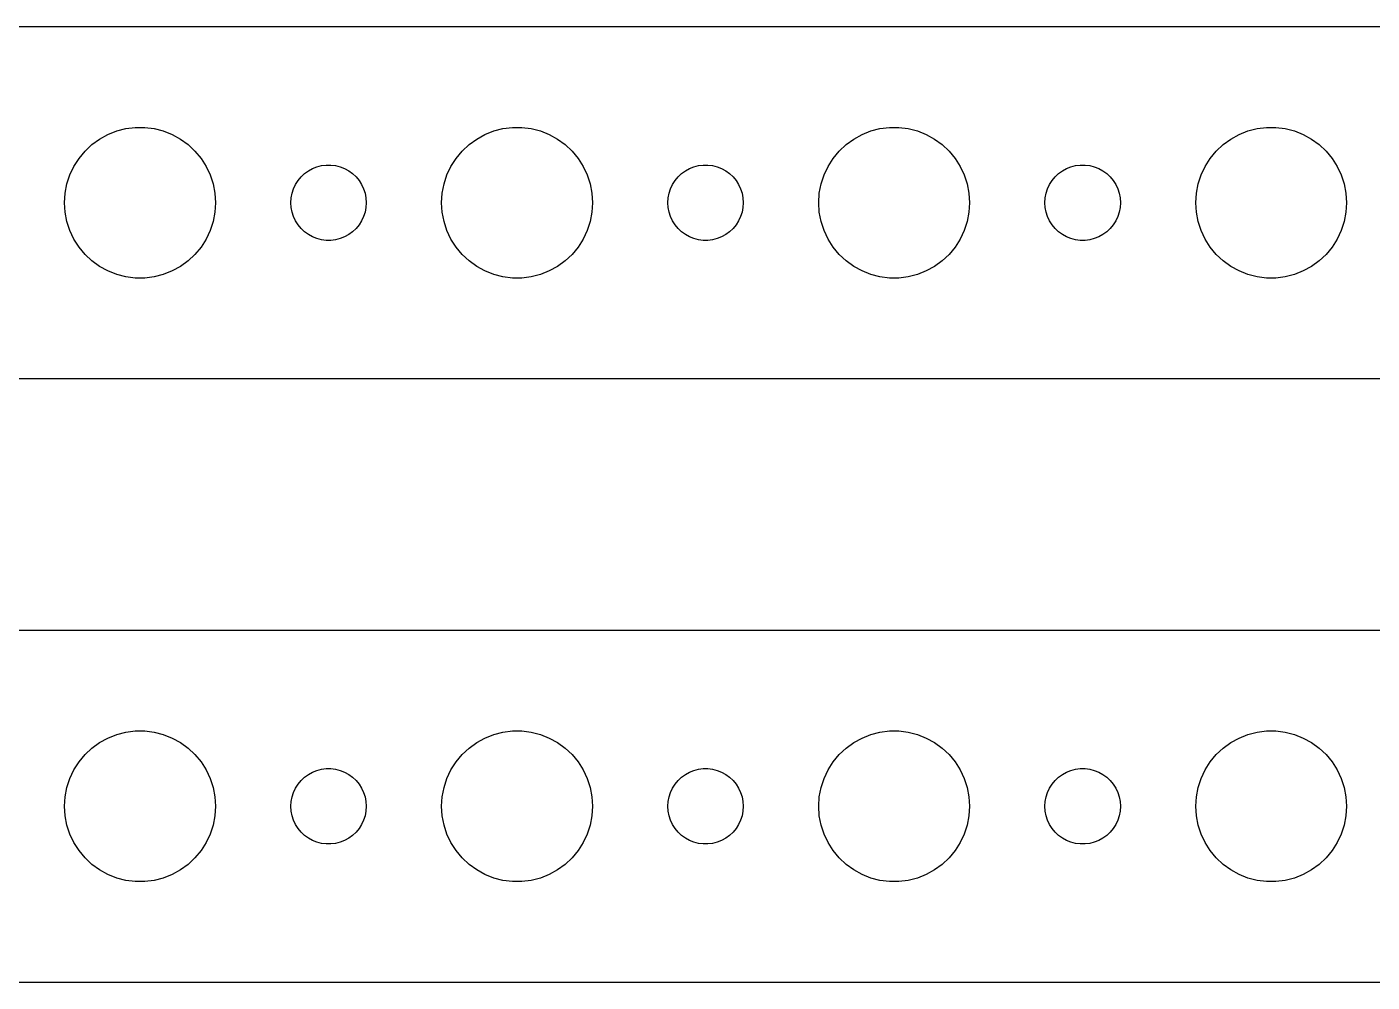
# Model space of a CAD drawing. Header units: metres. Extents: x -194 to 194, y 41 to 79.
# Drawn here: x 93 to 146.5, y 41 to 79 of the extents above; entities that cross this region are included whole.
import ezdxf

# ---------------------------------------------------------------- set-up
doc = ezdxf.new("R2010")
doc.units = ezdxf.units.M

msp = doc.modelspace()

# ---------------------------------------------------------------- linework, layer by layer
for p, q in [((189.814, 78.9901), (-189.814, 78.9901)), ((96.573, 74.8532), (96.9379, 74.9469)), ((96.9379, 74.9469), (97.3116, 74.9941)), ((97.3116, 74.9941), (97.6884, 74.9941)), ((97.6884, 74.9941), (98.0621, 74.9469)), ((98.0621, 74.9469), (98.427, 74.8532)), ((111.573, 74.8532), (111.938, 74.9469)), ((111.938, 74.9469), (112.312, 74.9941)), ((112.312, 74.9941), (112.688, 74.9941)), ((112.688, 74.9941), (113.062, 74.9469)), ((113.062, 74.9469), (113.427, 74.8532)), ((126.573, 74.8532), (126.938, 74.9469)), ((126.938, 74.9469), (127.312, 74.9941)), ((127.312, 74.9941), (127.688, 74.9941)), ((127.688, 74.9941), (128.062, 74.9469)), ((128.062, 74.9469), (128.427, 74.8532)), ((141.573, 74.8532), (141.938, 74.9469)), ((141.938, 74.9469), (142.312, 74.9941)), ((142.312, 74.9941), (142.688, 74.9941)), ((142.688, 74.9941), (143.062, 74.9469)), ((143.062, 74.9469), (143.427, 74.8532)), ((95.5877, 74.3115), (95.8925, 74.533)), ((95.8925, 74.533), (96.2227, 74.7145)), ((96.2227, 74.7145), (96.573, 74.8532)), ((98.427, 74.8532), (98.7773, 74.7145)), ((98.7773, 74.7145), (99.1075, 74.533)), ((99.1075, 74.533), (99.4123, 74.3115)), ((110.588, 74.3115), (110.893, 74.533)), ((110.893, 74.533), (111.223, 74.7145)), ((111.223, 74.7145), (111.573, 74.8532)), ((113.427, 74.8532), (113.777, 74.7145)), ((113.777, 74.7145), (114.107, 74.533)), ((114.107, 74.533), (114.412, 74.3115)), ((125.588, 74.3115), (125.893, 74.533)), ((125.893, 74.533), (126.223, 74.7145)), ((126.223, 74.7145), (126.573, 74.8532)), ((128.427, 74.8532), (128.777, 74.7145)), ((128.777, 74.7145), (129.107, 74.533)), ((129.107, 74.533), (129.412, 74.3115)), ((140.588, 74.3115), (140.893, 74.533)), ((140.893, 74.533), (141.223, 74.7145)), ((141.223, 74.7145), (141.573, 74.8532)), ((143.427, 74.8532), (143.777, 74.7145)), ((143.777, 74.7145), (144.107, 74.533)), ((144.107, 74.533), (144.412, 74.3115)), ((95.073, 73.7634), (95.3131, 74.0536)), ((95.3131, 74.0536), (95.5877, 74.3115)), ((99.4123, 74.3115), (99.6869, 74.0536)), ((99.6869, 74.0536), (99.927, 73.7634)), ((110.073, 73.7634), (110.313, 74.0536)), ((110.313, 74.0536), (110.588, 74.3115)), ((114.412, 74.3115), (114.687, 74.0536)), ((114.687, 74.0536), (114.927, 73.7634)), ((125.073, 73.7634), (125.313, 74.0536)), ((125.313, 74.0536), (125.588, 74.3115)), ((129.412, 74.3115), (129.687, 74.0536)), ((129.687, 74.0536), (129.927, 73.7634)), ((140.073, 73.7634), (140.313, 74.0536)), ((140.313, 74.0536), (140.588, 74.3115)), ((144.412, 74.3115), (144.687, 74.0536)), ((144.687, 74.0536), (144.927, 73.7634)), ((94.7107, 73.1044), (94.8711, 73.4453)), ((94.8711, 73.4453), (95.073, 73.7634)), ((99.927, 73.7634), (100.129, 73.4453)), ((100.129, 73.4453), (100.289, 73.1044)), ((104.196, 73.2665), (104.361, 73.3572)), ((104.361, 73.3572), (104.536, 73.4266)), ((104.536, 73.4266), (104.719, 73.4734)), ((104.719, 73.4734), (104.906, 73.497)), ((104.906, 73.497), (105.094, 73.497)), ((105.094, 73.497), (105.281, 73.4734)), ((105.281, 73.4734), (105.464, 73.4266)), ((105.464, 73.4266), (105.639, 73.3572)), ((105.639, 73.3572), (105.804, 73.2665)), ((109.711, 73.1044), (109.871, 73.4453)), ((109.871, 73.4453), (110.073, 73.7634)), ((114.927, 73.7634), (115.129, 73.4453)), ((115.129, 73.4453), (115.289, 73.1044)), ((119.196, 73.2665), (119.361, 73.3572)), ((119.361, 73.3572), (119.536, 73.4266)), ((119.536, 73.4266), (119.719, 73.4734)), ((119.719, 73.4734), (119.906, 73.497)), ((119.906, 73.497), (120.094, 73.497)), ((120.094, 73.497), (120.281, 73.4734)), ((120.281, 73.4734), (120.464, 73.4266)), ((120.464, 73.4266), (120.639, 73.3572)), ((120.639, 73.3572), (120.804, 73.2665)), ((124.711, 73.1044), (124.871, 73.4453)), ((124.871, 73.4453), (125.073, 73.7634)), ((129.927, 73.7634), (130.129, 73.4453)), ((130.129, 73.4453), (130.289, 73.1044)), ((134.196, 73.2665), (134.361, 73.3572)), ((134.361, 73.3572), (134.536, 73.4266)), ((134.536, 73.4266), (134.719, 73.4734)), ((134.719, 73.4734), (134.906, 73.497)), ((134.906, 73.497), (135.094, 73.497)), ((135.094, 73.497), (135.281, 73.4734)), ((135.281, 73.4734), (135.464, 73.4266)), ((135.464, 73.4266), (135.639, 73.3572)), ((135.639, 73.3572), (135.804, 73.2665)), ((139.711, 73.1044), (139.871, 73.4453)), ((139.871, 73.4453), (140.073, 73.7634)), ((144.927, 73.7634), (145.129, 73.4453)), ((145.129, 73.4453), (145.289, 73.1044)), ((94.5943, 72.7461), (94.7107, 73.1044)), ((100.289, 73.1044), (100.406, 72.7461)), ((103.686, 72.7226), (103.786, 72.8817)), ((103.786, 72.8817), (103.907, 73.0268)), ((103.907, 73.0268), (104.044, 73.1558)), ((104.044, 73.1558), (104.196, 73.2665)), ((105.804, 73.2665), (105.956, 73.1558)), ((105.956, 73.1558), (106.093, 73.0268)), ((106.093, 73.0268), (106.214, 72.8817)), ((106.214, 72.8817), (106.314, 72.7226)), ((109.594, 72.7461), (109.711, 73.1044)), ((115.289, 73.1044), (115.406, 72.7461)), ((118.686, 72.7226), (118.786, 72.8817)), ((118.786, 72.8817), (118.907, 73.0268)), ((118.907, 73.0268), (119.044, 73.1558)), ((119.044, 73.1558), (119.196, 73.2665)), ((120.804, 73.2665), (120.956, 73.1558)), ((120.956, 73.1558), (121.093, 73.0268)), ((121.093, 73.0268), (121.214, 72.8817)), ((121.214, 72.8817), (121.314, 72.7226)), ((124.594, 72.7461), (124.711, 73.1044)), ((130.289, 73.1044), (130.406, 72.7461)), ((133.686, 72.7226), (133.786, 72.8817)), ((133.786, 72.8817), (133.907, 73.0268)), ((133.907, 73.0268), (134.044, 73.1558)), ((134.044, 73.1558), (134.196, 73.2665)), ((135.804, 73.2665), (135.956, 73.1558)), ((135.956, 73.1558), (136.093, 73.0268)), ((136.093, 73.0268), (136.214, 72.8817)), ((136.214, 72.8817), (136.314, 72.7226)), ((139.594, 72.7461), (139.711, 73.1044)), ((145.289, 73.1044), (145.406, 72.7461)), ((94.5, 72), (94.5237, 72.376)), ((94.5237, 72.376), (94.5943, 72.7461)), ((100.406, 72.7461), (100.476, 72.376)), ((100.476, 72.376), (100.5, 72)), ((103.512, 72.188), (103.547, 72.373)), ((103.547, 72.373), (103.605, 72.5522)), ((103.605, 72.5522), (103.686, 72.7226)), ((106.314, 72.7226), (106.395, 72.5522)), ((106.395, 72.5522), (106.453, 72.373)), ((106.453, 72.373), (106.488, 72.188)), ((109.5, 72), (109.524, 72.376)), ((109.524, 72.376), (109.594, 72.7461)), ((115.406, 72.7461), (115.476, 72.376)), ((115.476, 72.376), (115.5, 72)), ((118.512, 72.188), (118.547, 72.373)), ((118.547, 72.373), (118.605, 72.5522)), ((118.605, 72.5522), (118.686, 72.7226)), ((121.314, 72.7226), (121.395, 72.5522)), ((121.395, 72.5522), (121.453, 72.373)), ((121.453, 72.373), (121.488, 72.188)), ((124.5, 72), (124.524, 72.376)), ((124.524, 72.376), (124.594, 72.7461)), ((130.406, 72.7461), (130.476, 72.376)), ((130.476, 72.376), (130.5, 72)), ((133.512, 72.188), (133.547, 72.373)), ((133.547, 72.373), (133.605, 72.5522)), ((133.605, 72.5522), (133.686, 72.7226)), ((136.314, 72.7226), (136.395, 72.5522)), ((136.395, 72.5522), (136.453, 72.373)), ((136.453, 72.373), (136.488, 72.188)), ((139.5, 72), (139.524, 72.376)), ((139.524, 72.376), (139.594, 72.7461)), ((145.406, 72.7461), (145.476, 72.376)), ((145.476, 72.376), (145.5, 72)), ((94.5237, 71.624), (94.5, 72)), ((100.5, 72), (100.476, 71.624)), ((103.5, 72), (103.512, 72.188)), ((103.512, 71.812), (103.5, 72)), ((103.547, 71.627), (103.512, 71.812)), ((106.488, 71.812), (106.453, 71.627)), ((106.488, 72.188), (106.5, 72)), ((106.5, 72), (106.488, 71.812)), ((109.524, 71.624), (109.5, 72)), ((115.5, 72), (115.476, 71.624)), ((118.5, 72), (118.512, 72.188)), ((118.512, 71.812), (118.5, 72)), ((118.547, 71.627), (118.512, 71.812)), ((121.488, 71.812), (121.453, 71.627)), ((121.488, 72.188), (121.5, 72)), ((121.5, 72), (121.488, 71.812)), ((124.524, 71.624), (124.5, 72)), ((130.5, 72), (130.476, 71.624)), ((133.5, 72), (133.512, 72.188)), ((133.512, 71.812), (133.5, 72)), ((133.547, 71.627), (133.512, 71.812)), ((136.488, 71.812), (136.453, 71.627)), ((136.488, 72.188), (136.5, 72)), ((136.5, 72), (136.488, 71.812)), ((139.524, 71.624), (139.5, 72)), ((145.5, 72), (145.476, 71.624)), ((94.5943, 71.2539), (94.5237, 71.624)), ((94.7107, 70.8956), (94.5943, 71.2539)), ((100.406, 71.2539), (100.289, 70.8956)), ((100.476, 71.624), (100.406, 71.2539)), ((103.605, 71.4478), (103.547, 71.627)), ((103.686, 71.2774), (103.605, 71.4478)), ((103.786, 71.1183), (103.686, 71.2774)), ((106.314, 71.2774), (106.214, 71.1183)), ((106.395, 71.4478), (106.314, 71.2774)), ((106.453, 71.627), (106.395, 71.4478)), ((109.594, 71.2539), (109.524, 71.624)), ((109.711, 70.8956), (109.594, 71.2539)), ((115.406, 71.2539), (115.289, 70.8956)), ((115.476, 71.624), (115.406, 71.2539)), ((118.605, 71.4478), (118.547, 71.627)), ((118.686, 71.2774), (118.605, 71.4478)), ((118.786, 71.1183), (118.686, 71.2774)), ((121.314, 71.2774), (121.214, 71.1183)), ((121.395, 71.4478), (121.314, 71.2774)), ((121.453, 71.627), (121.395, 71.4478)), ((124.594, 71.2539), (124.524, 71.624)), ((124.711, 70.8956), (124.594, 71.2539)), ((130.406, 71.2539), (130.289, 70.8956)), ((130.476, 71.624), (130.406, 71.2539)), ((133.605, 71.4478), (133.547, 71.627)), ((133.686, 71.2774), (133.605, 71.4478)), ((133.786, 71.1183), (133.686, 71.2774)), ((136.314, 71.2774), (136.214, 71.1183)), ((136.395, 71.4478), (136.314, 71.2774)), ((136.453, 71.627), (136.395, 71.4478)), ((139.594, 71.2539), (139.524, 71.624)), ((139.711, 70.8956), (139.594, 71.2539)), ((145.406, 71.2539), (145.289, 70.8956)), ((145.476, 71.624), (145.406, 71.2539)), ((94.8711, 70.5547), (94.7107, 70.8956)), ((100.289, 70.8956), (100.129, 70.5547)), ((103.907, 70.9732), (103.786, 71.1183)), ((104.044, 70.8442), (103.907, 70.9732)), ((104.196, 70.7335), (104.044, 70.8442)), ((104.361, 70.6428), (104.196, 70.7335)), ((104.536, 70.5734), (104.361, 70.6428)), ((105.639, 70.6428), (105.464, 70.5734)), ((105.804, 70.7335), (105.639, 70.6428)), ((105.956, 70.8442), (105.804, 70.7335)), ((106.093, 70.9732), (105.956, 70.8442)), ((106.214, 71.1183), (106.093, 70.9732)), ((109.871, 70.5547), (109.711, 70.8956)), ((115.289, 70.8956), (115.129, 70.5547)), ((118.907, 70.9732), (118.786, 71.1183)), ((119.044, 70.8442), (118.907, 70.9732)), ((119.196, 70.7335), (119.044, 70.8442)), ((119.361, 70.6428), (119.196, 70.7335)), ((119.536, 70.5734), (119.361, 70.6428)), ((120.639, 70.6428), (120.464, 70.5734)), ((120.804, 70.7335), (120.639, 70.6428)), ((120.956, 70.8442), (120.804, 70.7335)), ((121.093, 70.9732), (120.956, 70.8442)), ((121.214, 71.1183), (121.093, 70.9732)), ((124.871, 70.5547), (124.711, 70.8956)), ((130.289, 70.8956), (130.129, 70.5547)), ((133.907, 70.9732), (133.786, 71.1183)), ((134.044, 70.8442), (133.907, 70.9732)), ((134.196, 70.7335), (134.044, 70.8442)), ((134.361, 70.6428), (134.196, 70.7335)), ((134.536, 70.5734), (134.361, 70.6428)), ((135.639, 70.6428), (135.464, 70.5734)), ((135.804, 70.7335), (135.639, 70.6428)), ((135.956, 70.8442), (135.804, 70.7335)), ((136.093, 70.9732), (135.956, 70.8442)), ((136.214, 71.1183), (136.093, 70.9732)), ((139.871, 70.5547), (139.711, 70.8956)), ((145.289, 70.8956), (145.129, 70.5547)), ((95.073, 70.2366), (94.8711, 70.5547)), ((95.3131, 69.9464), (95.073, 70.2366)), ((99.927, 70.2366), (99.6869, 69.9464)), ((100.129, 70.5547), (99.927, 70.2366)), ((104.719, 70.5266), (104.536, 70.5734)), ((104.906, 70.503), (104.719, 70.5266)), ((105.094, 70.503), (104.906, 70.503)), ((105.281, 70.5266), (105.094, 70.503)), ((105.464, 70.5734), (105.281, 70.5266)), ((110.073, 70.2366), (109.871, 70.5547)), ((110.313, 69.9464), (110.073, 70.2366)), ((114.927, 70.2366), (114.687, 69.9464)), ((115.129, 70.5547), (114.927, 70.2366)), ((119.719, 70.5266), (119.536, 70.5734)), ((119.906, 70.503), (119.719, 70.5266)), ((120.094, 70.503), (119.906, 70.503)), ((120.281, 70.5266), (120.094, 70.503)), ((120.464, 70.5734), (120.281, 70.5266)), ((125.073, 70.2366), (124.871, 70.5547)), ((125.313, 69.9464), (125.073, 70.2366)), ((129.927, 70.2366), (129.687, 69.9464)), ((130.129, 70.5547), (129.927, 70.2366)), ((134.719, 70.5266), (134.536, 70.5734)), ((134.906, 70.503), (134.719, 70.5266)), ((135.094, 70.503), (134.906, 70.503)), ((135.281, 70.5266), (135.094, 70.503)), ((135.464, 70.5734), (135.281, 70.5266)), ((140.073, 70.2366), (139.871, 70.5547)), ((140.313, 69.9464), (140.073, 70.2366)), ((144.927, 70.2366), (144.687, 69.9464)), ((145.129, 70.5547), (144.927, 70.2366)), ((95.5877, 69.6885), (95.3131, 69.9464)), ((95.8925, 69.467), (95.5877, 69.6885)), ((99.4123, 69.6885), (99.1075, 69.467)), ((99.6869, 69.9464), (99.4123, 69.6885)), ((110.588, 69.6885), (110.313, 69.9464)), ((110.893, 69.467), (110.588, 69.6885)), ((114.412, 69.6885), (114.107, 69.467)), ((114.687, 69.9464), (114.412, 69.6885)), ((125.588, 69.6885), (125.313, 69.9464)), ((125.893, 69.467), (125.588, 69.6885)), ((129.412, 69.6885), (129.107, 69.467)), ((129.687, 69.9464), (129.412, 69.6885)), ((140.588, 69.6885), (140.313, 69.9464)), ((140.893, 69.467), (140.588, 69.6885)), ((144.412, 69.6885), (144.107, 69.467)), ((144.687, 69.9464), (144.412, 69.6885)), ((96.2227, 69.2855), (95.8925, 69.467)), ((96.573, 69.1468), (96.2227, 69.2855)), ((96.9379, 69.0531), (96.573, 69.1468)), ((97.3116, 69.0059), (96.9379, 69.0531)), ((98.0621, 69.0531), (97.6884, 69.0059)), ((98.427, 69.1468), (98.0621, 69.0531)), ((98.7773, 69.2855), (98.427, 69.1468)), ((99.1075, 69.467), (98.7773, 69.2855)), ((111.223, 69.2855), (110.893, 69.467)), ((111.573, 69.1468), (111.223, 69.2855)), ((111.938, 69.0531), (111.573, 69.1468)), ((112.312, 69.0059), (111.938, 69.0531)), ((113.062, 69.0531), (112.688, 69.0059)), ((113.427, 69.1468), (113.062, 69.0531)), ((113.777, 69.2855), (113.427, 69.1468)), ((114.107, 69.467), (113.777, 69.2855)), ((126.223, 69.2855), (125.893, 69.467)), ((126.573, 69.1468), (126.223, 69.2855)), ((126.938, 69.0531), (126.573, 69.1468)), ((127.312, 69.0059), (126.938, 69.0531)), ((128.062, 69.0531), (127.688, 69.0059)), ((128.427, 69.1468), (128.062, 69.0531)), ((128.777, 69.2855), (128.427, 69.1468)), ((129.107, 69.467), (128.777, 69.2855)), ((141.223, 69.2855), (140.893, 69.467)), ((141.573, 69.1468), (141.223, 69.2855)), ((141.938, 69.0531), (141.573, 69.1468)), ((142.312, 69.0059), (141.938, 69.0531)), ((143.062, 69.0531), (142.688, 69.0059)), ((143.427, 69.1468), (143.062, 69.0531)), ((143.777, 69.2855), (143.427, 69.1468)), ((144.107, 69.467), (143.777, 69.2855)), ((97.6884, 69.0059), (97.3116, 69.0059)), ((112.688, 69.0059), (112.312, 69.0059)), ((127.688, 69.0059), (127.312, 69.0059)), ((142.688, 69.0059), (142.312, 69.0059)), ((-189.814, 65.0099), (189.814, 65.0099)), ((189.814, 54.9901), (-189.814, 54.9901)), ((96.2227, 50.7145), (96.573, 50.8532)), ((96.573, 50.8532), (96.9379, 50.9469)), ((96.9379, 50.9469), (97.3116, 50.9941)), ((97.3116, 50.9941), (97.6884, 50.9941)), ((97.6884, 50.9941), (98.0621, 50.9469)), ((98.0621, 50.9469), (98.427, 50.8532)), ((98.427, 50.8532), (98.7773, 50.7145)), ((111.223, 50.7145), (111.573, 50.8532)), ((111.573, 50.8532), (111.938, 50.9469)), ((111.938, 50.9469), (112.312, 50.9941)), ((112.312, 50.9941), (112.688, 50.9941)), ((112.688, 50.9941), (113.062, 50.9469)), ((113.062, 50.9469), (113.427, 50.8532)), ((113.427, 50.8532), (113.777, 50.7145)), ((126.223, 50.7145), (126.573, 50.8532)), ((126.573, 50.8532), (126.938, 50.9469)), ((126.938, 50.9469), (127.312, 50.9941)), ((127.312, 50.9941), (127.688, 50.9941)), ((127.688, 50.9941), (128.062, 50.9469)), ((128.062, 50.9469), (128.427, 50.8532)), ((128.427, 50.8532), (128.777, 50.7145)), ((141.223, 50.7145), (141.573, 50.8532)), ((141.573, 50.8532), (141.938, 50.9469)), ((141.938, 50.9469), (142.312, 50.9941)), ((142.312, 50.9941), (142.688, 50.9941)), ((142.688, 50.9941), (143.062, 50.9469)), ((143.062, 50.9469), (143.427, 50.8532)), ((143.427, 50.8532), (143.777, 50.7145)), ((95.3131, 50.0536), (95.5877, 50.3115)), ((95.5877, 50.3115), (95.8925, 50.533)), ((95.8925, 50.533), (96.2227, 50.7145)), ((98.7773, 50.7145), (99.1075, 50.533)), ((99.1075, 50.533), (99.4123, 50.3115)), ((99.4123, 50.3115), (99.6869, 50.0536)), ((110.313, 50.0536), (110.588, 50.3115)), ((110.588, 50.3115), (110.893, 50.533)), ((110.893, 50.533), (111.223, 50.7145)), ((113.777, 50.7145), (114.107, 50.533)), ((114.107, 50.533), (114.412, 50.3115)), ((114.412, 50.3115), (114.687, 50.0536)), ((125.313, 50.0536), (125.588, 50.3115)), ((125.588, 50.3115), (125.893, 50.533)), ((125.893, 50.533), (126.223, 50.7145)), ((128.777, 50.7145), (129.107, 50.533)), ((129.107, 50.533), (129.412, 50.3115)), ((129.412, 50.3115), (129.687, 50.0536)), ((140.313, 50.0536), (140.588, 50.3115)), ((140.588, 50.3115), (140.893, 50.533)), ((140.893, 50.533), (141.223, 50.7145)), ((143.777, 50.7145), (144.107, 50.533)), ((144.107, 50.533), (144.412, 50.3115)), ((144.412, 50.3115), (144.687, 50.0536)), ((95.073, 49.7634), (95.3131, 50.0536)), ((99.6869, 50.0536), (99.927, 49.7634)), ((110.073, 49.7634), (110.313, 50.0536)), ((114.687, 50.0536), (114.927, 49.7634)), ((125.073, 49.7634), (125.313, 50.0536)), ((129.687, 50.0536), (129.927, 49.7634)), ((140.073, 49.7634), (140.313, 50.0536)), ((144.687, 50.0536), (144.927, 49.7634)), ((94.7107, 49.1044), (94.8711, 49.4453)), ((94.8711, 49.4453), (95.073, 49.7634)), ((99.927, 49.7634), (100.129, 49.4453)), ((100.129, 49.4453), (100.289, 49.1044)), ((104.044, 49.1558), (104.196, 49.2665)), ((104.196, 49.2665), (104.361, 49.3572)), ((104.361, 49.3572), (104.536, 49.4266)), ((104.536, 49.4266), (104.719, 49.4734)), ((104.719, 49.4734), (104.906, 49.497)), ((104.906, 49.497), (105.094, 49.497)), ((105.094, 49.497), (105.281, 49.4734)), ((105.281, 49.4734), (105.464, 49.4266)), ((105.464, 49.4266), (105.639, 49.3572)), ((105.639, 49.3572), (105.804, 49.2665)), ((105.804, 49.2665), (105.956, 49.1558)), ((109.711, 49.1044), (109.871, 49.4453)), ((109.871, 49.4453), (110.073, 49.7634)), ((114.927, 49.7634), (115.129, 49.4453)), ((115.129, 49.4453), (115.289, 49.1044)), ((119.044, 49.1558), (119.196, 49.2665)), ((119.196, 49.2665), (119.361, 49.3572)), ((119.361, 49.3572), (119.536, 49.4266)), ((119.536, 49.4266), (119.719, 49.4734)), ((119.719, 49.4734), (119.906, 49.497)), ((119.906, 49.497), (120.094, 49.497)), ((120.094, 49.497), (120.281, 49.4734)), ((120.281, 49.4734), (120.464, 49.4266)), ((120.464, 49.4266), (120.639, 49.3572)), ((120.639, 49.3572), (120.804, 49.2665)), ((120.804, 49.2665), (120.956, 49.1558)), ((124.711, 49.1044), (124.871, 49.4453)), ((124.871, 49.4453), (125.073, 49.7634)), ((129.927, 49.7634), (130.129, 49.4453)), ((130.129, 49.4453), (130.289, 49.1044)), ((134.044, 49.1558), (134.196, 49.2665)), ((134.196, 49.2665), (134.361, 49.3572)), ((134.361, 49.3572), (134.536, 49.4266)), ((134.536, 49.4266), (134.719, 49.4734)), ((134.719, 49.4734), (134.906, 49.497)), ((134.906, 49.497), (135.094, 49.497)), ((135.094, 49.497), (135.281, 49.4734)), ((135.281, 49.4734), (135.464, 49.4266)), ((135.464, 49.4266), (135.639, 49.3572)), ((135.639, 49.3572), (135.804, 49.2665)), ((135.804, 49.2665), (135.956, 49.1558)), ((139.711, 49.1044), (139.871, 49.4453)), ((139.871, 49.4453), (140.073, 49.7634)), ((144.927, 49.7634), (145.129, 49.4453)), ((145.129, 49.4453), (145.289, 49.1044)), ((94.5237, 48.376), (94.5943, 48.7461)), ((94.5943, 48.7461), (94.7107, 49.1044)), ((100.289, 49.1044), (100.406, 48.7461)), ((100.406, 48.7461), (100.476, 48.376)), ((103.605, 48.5522), (103.686, 48.7226)), ((103.686, 48.7226), (103.786, 48.8817)), ((103.786, 48.8817), (103.907, 49.0268)), ((103.907, 49.0268), (104.044, 49.1558)), ((105.956, 49.1558), (106.093, 49.0268)), ((106.093, 49.0268), (106.214, 48.8817)), ((106.214, 48.8817), (106.314, 48.7226)), ((106.314, 48.7226), (106.395, 48.5522)), ((109.524, 48.376), (109.594, 48.7461)), ((109.594, 48.7461), (109.711, 49.1044)), ((115.289, 49.1044), (115.406, 48.7461)), ((115.406, 48.7461), (115.476, 48.376)), ((118.605, 48.5522), (118.686, 48.7226)), ((118.686, 48.7226), (118.786, 48.8817)), ((118.786, 48.8817), (118.907, 49.0268)), ((118.907, 49.0268), (119.044, 49.1558)), ((120.956, 49.1558), (121.093, 49.0268)), ((121.093, 49.0268), (121.214, 48.8817)), ((121.214, 48.8817), (121.314, 48.7226)), ((121.314, 48.7226), (121.395, 48.5522)), ((124.524, 48.376), (124.594, 48.7461)), ((124.594, 48.7461), (124.711, 49.1044)), ((130.289, 49.1044), (130.406, 48.7461)), ((130.406, 48.7461), (130.476, 48.376)), ((133.605, 48.5522), (133.686, 48.7226)), ((133.686, 48.7226), (133.786, 48.8817)), ((133.786, 48.8817), (133.907, 49.0268)), ((133.907, 49.0268), (134.044, 49.1558)), ((135.956, 49.1558), (136.093, 49.0268)), ((136.093, 49.0268), (136.214, 48.8817)), ((136.214, 48.8817), (136.314, 48.7226)), ((136.314, 48.7226), (136.395, 48.5522)), ((139.524, 48.376), (139.594, 48.7461)), ((139.594, 48.7461), (139.711, 49.1044)), ((145.289, 49.1044), (145.406, 48.7461)), ((145.406, 48.7461), (145.476, 48.376)), ((94.5, 48), (94.5237, 48.376)), ((100.476, 48.376), (100.5, 48)), ((103.5, 48), (103.512, 48.188)), ((103.512, 48.188), (103.547, 48.373)), ((103.547, 48.373), (103.605, 48.5522)), ((106.395, 48.5522), (106.453, 48.373)), ((106.453, 48.373), (106.488, 48.188)), ((106.488, 48.188), (106.5, 48)), ((109.5, 48), (109.524, 48.376)), ((115.476, 48.376), (115.5, 48)), ((118.5, 48), (118.512, 48.188)), ((118.512, 48.188), (118.547, 48.373)), ((118.547, 48.373), (118.605, 48.5522)), ((121.395, 48.5522), (121.453, 48.373)), ((121.453, 48.373), (121.488, 48.188)), ((121.488, 48.188), (121.5, 48)), ((124.5, 48), (124.524, 48.376)), ((130.476, 48.376), (130.5, 48)), ((133.5, 48), (133.512, 48.188)), ((133.512, 48.188), (133.547, 48.373)), ((133.547, 48.373), (133.605, 48.5522)), ((136.395, 48.5522), (136.453, 48.373)), ((136.453, 48.373), (136.488, 48.188)), ((136.488, 48.188), (136.5, 48)), ((139.5, 48), (139.524, 48.376)), ((145.476, 48.376), (145.5, 48)), ((94.5237, 47.624), (94.5, 48)), ((100.5, 48), (100.476, 47.624)), ((103.512, 47.812), (103.5, 48)), ((103.547, 47.627), (103.512, 47.812)), ((106.488, 47.812), (106.453, 47.627)), ((106.5, 48), (106.488, 47.812)), ((109.524, 47.624), (109.5, 48)), ((115.5, 48), (115.476, 47.624)), ((118.512, 47.812), (118.5, 48)), ((118.547, 47.627), (118.512, 47.812)), ((121.488, 47.812), (121.453, 47.627)), ((121.5, 48), (121.488, 47.812)), ((124.524, 47.624), (124.5, 48)), ((130.5, 48), (130.476, 47.624)), ((133.512, 47.812), (133.5, 48)), ((133.547, 47.627), (133.512, 47.812)), ((136.488, 47.812), (136.453, 47.627)), ((136.5, 48), (136.488, 47.812)), ((139.524, 47.624), (139.5, 48)), ((145.5, 48), (145.476, 47.624)), ((94.5943, 47.2539), (94.5237, 47.624)), ((94.7107, 46.8956), (94.5943, 47.2539)), ((100.406, 47.2539), (100.289, 46.8956)), ((100.476, 47.624), (100.406, 47.2539)), ((103.605, 47.4478), (103.547, 47.627)), ((103.686, 47.2774), (103.605, 47.4478)), ((103.786, 47.1183), (103.686, 47.2774)), ((103.907, 46.9732), (103.786, 47.1183)), ((106.214, 47.1183), (106.093, 46.9732)), ((106.314, 47.2774), (106.214, 47.1183)), ((106.395, 47.4478), (106.314, 47.2774)), ((106.453, 47.627), (106.395, 47.4478)), ((109.594, 47.2539), (109.524, 47.624)), ((109.711, 46.8956), (109.594, 47.2539)), ((115.406, 47.2539), (115.289, 46.8956)), ((115.476, 47.624), (115.406, 47.2539)), ((118.605, 47.4478), (118.547, 47.627)), ((118.686, 47.2774), (118.605, 47.4478)), ((118.786, 47.1183), (118.686, 47.2774)), ((118.907, 46.9732), (118.786, 47.1183)), ((121.214, 47.1183), (121.093, 46.9732)), ((121.314, 47.2774), (121.214, 47.1183)), ((121.395, 47.4478), (121.314, 47.2774)), ((121.453, 47.627), (121.395, 47.4478)), ((124.594, 47.2539), (124.524, 47.624)), ((124.711, 46.8956), (124.594, 47.2539)), ((130.406, 47.2539), (130.289, 46.8956)), ((130.476, 47.624), (130.406, 47.2539)), ((133.605, 47.4478), (133.547, 47.627)), ((133.686, 47.2774), (133.605, 47.4478)), ((133.786, 47.1183), (133.686, 47.2774)), ((133.907, 46.9732), (133.786, 47.1183)), ((136.214, 47.1183), (136.093, 46.9732)), ((136.314, 47.2774), (136.214, 47.1183)), ((136.395, 47.4478), (136.314, 47.2774)), ((136.453, 47.627), (136.395, 47.4478)), ((139.594, 47.2539), (139.524, 47.624)), ((139.711, 46.8956), (139.594, 47.2539)), ((145.406, 47.2539), (145.289, 46.8956)), ((145.476, 47.624), (145.406, 47.2539)), ((94.8711, 46.5547), (94.7107, 46.8956)), ((100.289, 46.8956), (100.129, 46.5547)), ((104.044, 46.8442), (103.907, 46.9732)), ((104.196, 46.7335), (104.044, 46.8442)), ((104.361, 46.6428), (104.196, 46.7335)), ((104.536, 46.5734), (104.361, 46.6428)), ((104.719, 46.5266), (104.536, 46.5734)), ((105.464, 46.5734), (105.281, 46.5266)), ((105.639, 46.6428), (105.464, 46.5734)), ((105.804, 46.7335), (105.639, 46.6428)), ((105.956, 46.8442), (105.804, 46.7335)), ((106.093, 46.9732), (105.956, 46.8442)), ((109.871, 46.5547), (109.711, 46.8956)), ((115.289, 46.8956), (115.129, 46.5547)), ((119.044, 46.8442), (118.907, 46.9732)), ((119.196, 46.7335), (119.044, 46.8442)), ((119.361, 46.6428), (119.196, 46.7335)), ((119.536, 46.5734), (119.361, 46.6428)), ((119.719, 46.5266), (119.536, 46.5734)), ((120.464, 46.5734), (120.281, 46.5266)), ((120.639, 46.6428), (120.464, 46.5734)), ((120.804, 46.7335), (120.639, 46.6428)), ((120.956, 46.8442), (120.804, 46.7335)), ((121.093, 46.9732), (120.956, 46.8442)), ((124.871, 46.5547), (124.711, 46.8956)), ((130.289, 46.8956), (130.129, 46.5547)), ((134.044, 46.8442), (133.907, 46.9732)), ((134.196, 46.7335), (134.044, 46.8442)), ((134.361, 46.6428), (134.196, 46.7335)), ((134.536, 46.5734), (134.361, 46.6428)), ((134.719, 46.5266), (134.536, 46.5734)), ((135.464, 46.5734), (135.281, 46.5266)), ((135.639, 46.6428), (135.464, 46.5734)), ((135.804, 46.7335), (135.639, 46.6428)), ((135.956, 46.8442), (135.804, 46.7335)), ((136.093, 46.9732), (135.956, 46.8442)), ((139.871, 46.5547), (139.711, 46.8956)), ((145.289, 46.8956), (145.129, 46.5547)), ((95.073, 46.2366), (94.8711, 46.5547)), ((95.3131, 45.9464), (95.073, 46.2366)), ((99.927, 46.2366), (99.6869, 45.9464)), ((100.129, 46.5547), (99.927, 46.2366)), ((104.906, 46.503), (104.719, 46.5266)), ((105.094, 46.503), (104.906, 46.503)), ((105.281, 46.5266), (105.094, 46.503)), ((110.073, 46.2366), (109.871, 46.5547)), ((110.313, 45.9464), (110.073, 46.2366)), ((114.927, 46.2366), (114.687, 45.9464)), ((115.129, 46.5547), (114.927, 46.2366)), ((119.906, 46.503), (119.719, 46.5266)), ((120.094, 46.503), (119.906, 46.503)), ((120.281, 46.5266), (120.094, 46.503)), ((125.073, 46.2366), (124.871, 46.5547)), ((125.313, 45.9464), (125.073, 46.2366)), ((129.927, 46.2366), (129.687, 45.9464)), ((130.129, 46.5547), (129.927, 46.2366)), ((134.906, 46.503), (134.719, 46.5266)), ((135.094, 46.503), (134.906, 46.503)), ((135.281, 46.5266), (135.094, 46.503)), ((140.073, 46.2366), (139.871, 46.5547)), ((140.313, 45.9464), (140.073, 46.2366)), ((144.927, 46.2366), (144.687, 45.9464)), ((145.129, 46.5547), (144.927, 46.2366)), ((95.5877, 45.6885), (95.3131, 45.9464)), ((95.8925, 45.467), (95.5877, 45.6885)), ((99.4123, 45.6885), (99.1075, 45.467)), ((99.6869, 45.9464), (99.4123, 45.6885)), ((110.588, 45.6885), (110.313, 45.9464)), ((110.893, 45.467), (110.588, 45.6885)), ((114.412, 45.6885), (114.107, 45.467)), ((114.687, 45.9464), (114.412, 45.6885)), ((125.588, 45.6885), (125.313, 45.9464)), ((125.893, 45.467), (125.588, 45.6885)), ((129.412, 45.6885), (129.107, 45.467)), ((129.687, 45.9464), (129.412, 45.6885)), ((140.588, 45.6885), (140.313, 45.9464)), ((140.893, 45.467), (140.588, 45.6885)), ((144.412, 45.6885), (144.107, 45.467)), ((144.687, 45.9464), (144.412, 45.6885)), ((96.2227, 45.2855), (95.8925, 45.467)), ((96.573, 45.1468), (96.2227, 45.2855)), ((96.9379, 45.0531), (96.573, 45.1468)), ((97.3116, 45.0059), (96.9379, 45.0531)), ((97.6884, 45.0059), (97.3116, 45.0059)), ((98.0621, 45.0531), (97.6884, 45.0059)), ((98.427, 45.1468), (98.0621, 45.0531)), ((98.7773, 45.2855), (98.427, 45.1468)), ((99.1075, 45.467), (98.7773, 45.2855)), ((111.223, 45.2855), (110.893, 45.467)), ((111.573, 45.1468), (111.223, 45.2855)), ((111.938, 45.0531), (111.573, 45.1468)), ((112.312, 45.0059), (111.938, 45.0531)), ((112.688, 45.0059), (112.312, 45.0059)), ((113.062, 45.0531), (112.688, 45.0059)), ((113.427, 45.1468), (113.062, 45.0531)), ((113.777, 45.2855), (113.427, 45.1468)), ((114.107, 45.467), (113.777, 45.2855)), ((126.223, 45.2855), (125.893, 45.467)), ((126.573, 45.1468), (126.223, 45.2855)), ((126.938, 45.0531), (126.573, 45.1468)), ((127.312, 45.0059), (126.938, 45.0531)), ((127.688, 45.0059), (127.312, 45.0059)), ((128.062, 45.0531), (127.688, 45.0059)), ((128.427, 45.1468), (128.062, 45.0531)), ((128.777, 45.2855), (128.427, 45.1468)), ((129.107, 45.467), (128.777, 45.2855)), ((141.223, 45.2855), (140.893, 45.467)), ((141.573, 45.1468), (141.223, 45.2855)), ((141.938, 45.0531), (141.573, 45.1468)), ((142.312, 45.0059), (141.938, 45.0531)), ((142.688, 45.0059), (142.312, 45.0059)), ((143.062, 45.0531), (142.688, 45.0059)), ((143.427, 45.1468), (143.062, 45.0531)), ((143.777, 45.2855), (143.427, 45.1468)), ((144.107, 45.467), (143.777, 45.2855)), ((-189.814, 41.0099), (189.814, 41.0099))]:
    msp.add_line(p, q)

doc.saveas('drawing.dxf')
